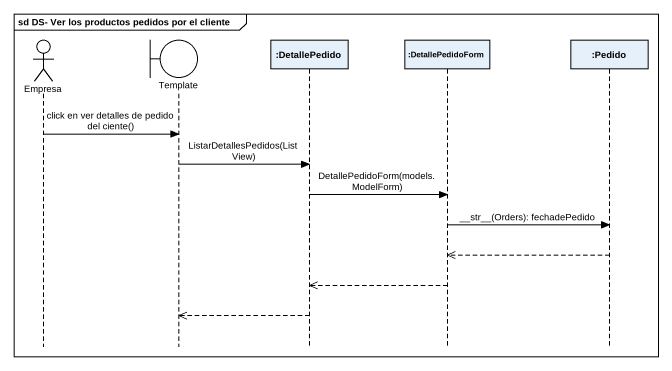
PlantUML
@startuml
mainframe sd DS- Ver los productos pedidos por el cliente
hide footbox
actor Empresa
boundary Template
participant ":DetallePedido" as DetallePedido
participant ":DetallePedidoForm" as DetallePedidoForm
participant ":Pedido" as Pedido

Empresa -> Template : click en ver detalles de pedido del ciente()
Template -> DetallePedido : ListarDetallesPedidos(ListView)
DetallePedido -> DetallePedidoForm : DetallePedidoForm(models.ModelForm)
DetallePedidoForm -> Pedido : ~__str~__(Orders): fechadePedido
Pedido -->> DetallePedidoForm
DetallePedidoForm -->> DetallePedido
DetallePedido -->> Template
@enduml
